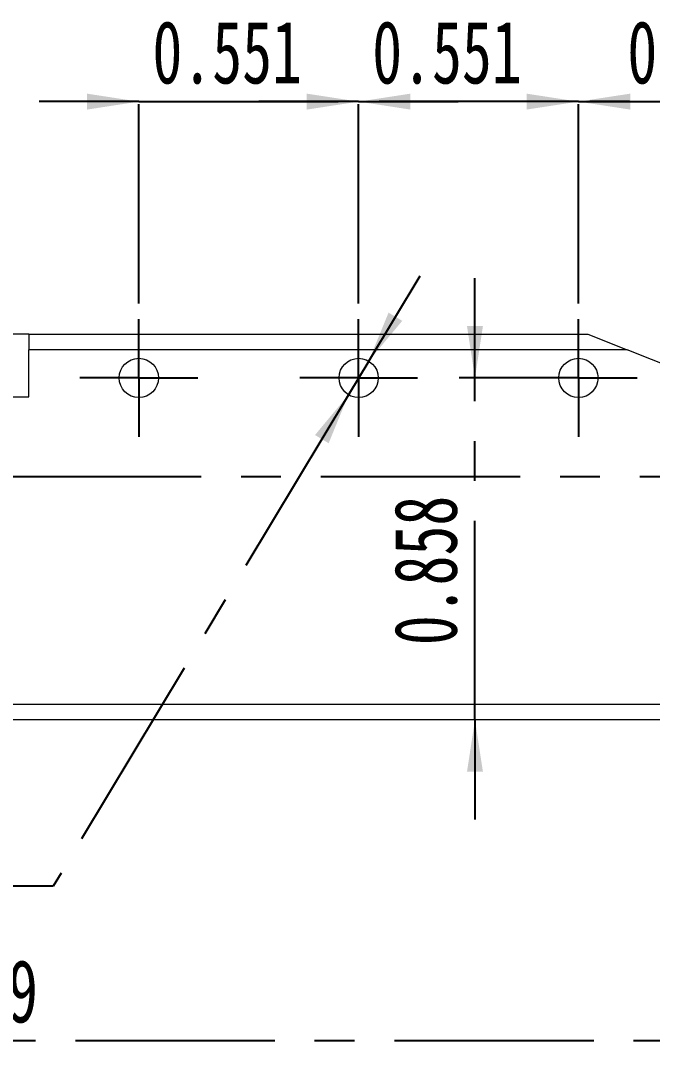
# Paper-space layout '시트1-ENG' of a CAD drawing. Header units: inches. Extents: x 0.2 to 16.3, y 0.2 to 11.5.
# Drawn here: x 6.389 to 7.973, y 5.858 to 8.457 of the extents above; entities that cross this region are included whole.
import ezdxf

# ---------------------------------------------------------------- set-up
doc = ezdxf.new("R2010")
doc.units = ezdxf.units.IN
doc.header["$MEASUREMENT"] = 0
doc.linetypes.add('CENTERX2', pattern=[0.8, 0.5, -0.1, 0.1, -0.1])
doc.layers.add('CENTER_LINE', color=7, linetype='CENTERX2')
doc.styles.add('SLDTEXTSTYLE0', font='TXT', dxfattribs={"width": 0.7})
doc.dimstyles.new('SLDDIMSTYLE0', dxfattribs={"dimtxt": 0.15748, "dimasz": 0.13, "dimexe": 0, "dimexo": 0.0625, "dimgap": 0.03937, "dimtad": 1, "dimdec": 3, "dimrnd": 1e-09, "dimzin": 12, "dimdsep": 46, "dimtxsty": 'SLDTEXTSTYLE0', "dimsah": 1, "dimcen": 0.09, "dimadec": 0, "dimazin": 3, "dimtfac": 1, "dimtdec": 3, "dimtofl": 0, "dimtmove": 0, "dimatfit": 3, "dimfxl": 1, "dimfrac": 2, "dimtolj": 1, "dimtzin": 12, "dimarcsym": 0})
doc.dimstyles.new('SLDDIMSTYLE11', dxfattribs={"dimtxt": 0.15748, "dimasz": 0.13, "dimexe": 0, "dimexo": 0.0625, "dimgap": 0.03937, "dimtad": 0, "dimtih": 1, "dimtoh": 1, "dimdec": 3, "dimrnd": 1e-09, "dimzin": 12, "dimdsep": 46, "dimtxsty": 'SLDTEXTSTYLE0', "dimsah": 1, "dimcen": 0, "dimadec": 0, "dimazin": 3, "dimtfac": 1, "dimtdec": 3, "dimtmove": 0, "dimatfit": 3, "dimfxl": 1, "dimfrac": 2, "dimtolj": 1, "dimtzin": 12, "dimarcsym": 0})
doc.dimstyles.new('SLDDIMSTYLE4', dxfattribs={"dimtxt": 0.15748, "dimasz": 0.13, "dimexe": 0, "dimexo": 0.0625, "dimgap": 0.03937, "dimtad": 1, "dimdec": 3, "dimrnd": 1e-09, "dimdsep": 46, "dimtxsty": 'SLDTEXTSTYLE0', "dimsah": 1, "dimcen": 0.09, "dimadec": 0, "dimazin": 2, "dimtfac": 1, "dimtdec": 3, "dimtmove": 0, "dimatfit": 0, "dimfxl": 1, "dimfrac": 2, "dimtolj": 1, "dimtzin": 12, "dimarcsym": 0})

# ---------------------------------------------------------------- blocks, each defined once
blk = doc.blocks.new('_D_41')
at = {"layer": 'CENTER_LINE'}
for p, q in [((7.5278, 7.5605), (7.5278, 7.8105)), ((7.7478, 7.5605), (7.4885, 7.5605)), ((7.5278, 6.7022), (7.5278, 7.5605)), ((7.5278, 6.7022), (7.5278, 6.4522))]:
    blk.add_line(p, q, dxfattribs=at)
for points in [[(7.5278, 7.5605), (7.5478, 7.6905), (7.5078, 7.6905)], [(7.5278, 6.7022), (7.5078, 6.5722), (7.5478, 6.5722)]]:
    blk.add_solid(points, dxfattribs=at)
at = {"layer": 'CENTER_LINE', "insert": (7.3248, 6.8899), "char_height": 0.15748, "attachment_point": 1, "rotation": 90, "style": 'SLDTEXTSTYLE0'}
blk.add_mtext('0.858', dxfattribs=at)
blk = doc.blocks.new('_D_43')
at = {"layer": 'CENTER_LINE'}
for p, q in [((4.1257, 7.1118), (4.1257, 5.8582)), ((8.5155, 6.7103), (8.5155, 5.8582)), ((4.1257, 5.8976), (8.5155, 5.8976))]:
    blk.add_line(p, q, dxfattribs=at)
for points in [[(4.1257, 5.8976), (4.2557, 5.8776), (4.2557, 5.9176)], [(8.5155, 5.8976), (8.3855, 5.9176), (8.3855, 5.8776)]]:
    blk.add_solid(points, dxfattribs=at)
at = {"layer": 'CENTER_LINE', "insert": (6.1319, 6.1006), "char_height": 0.15748, "attachment_point": 1, "style": 'SLDTEXTSTYLE0'}
blk.add_mtext('4.39', dxfattribs=at)
blk = doc.blocks.new('_D_50')
at = {"layer": 'CENTER_LINE'}
for p, q in [((6.6848, 7.7475), (6.6848, 8.2933)), ((7.236, 7.7475), (7.236, 8.2933)), ((6.6848, 8.2539), (6.4348, 8.2539)), ((6.6848, 8.2539), (7.236, 8.2539)), ((7.236, 8.2539), (7.486, 8.2539))]:
    blk.add_line(p, q, dxfattribs=at)
for points in [[(6.6848, 8.2539), (6.5548, 8.2739), (6.5548, 8.2339)], [(7.236, 8.2539), (7.366, 8.2339), (7.366, 8.2739)]]:
    blk.add_solid(points, dxfattribs=at)
at = {"layer": 'CENTER_LINE', "insert": (6.7189, 8.4569), "char_height": 0.15748, "attachment_point": 1, "style": 'SLDTEXTSTYLE0'}
blk.add_mtext('0.551', dxfattribs=at)
blk = doc.blocks.new('_D_51')
at = {"layer": 'CENTER_LINE'}
for p, q in [((7.236, 7.7475), (7.236, 8.2933)), ((7.7872, 7.7475), (7.7872, 8.2933)), ((7.236, 8.2539), (6.986, 8.2539)), ((7.7872, 8.2539), (7.236, 8.2539)), ((7.7872, 8.2539), (8.0372, 8.2539))]:
    blk.add_line(p, q, dxfattribs=at)
for points in [[(7.236, 8.2539), (7.106, 8.2739), (7.106, 8.2339)], [(7.7872, 8.2539), (7.9172, 8.2339), (7.9172, 8.2739)]]:
    blk.add_solid(points, dxfattribs=at)
at = {"layer": 'CENTER_LINE', "insert": (7.2701, 8.4569), "char_height": 0.15748, "attachment_point": 1, "style": 'SLDTEXTSTYLE0'}
blk.add_mtext('0.551', dxfattribs=at)
blk = doc.blocks.new('_D_52')
at = {"layer": 'CENTER_LINE'}
for p, q in [((7.7872, 7.7475), (7.7872, 8.2933)), ((8.5155, 7.5528), (8.5155, 8.2933)), ((7.7872, 8.2539), (7.5372, 8.2539)), ((8.5155, 8.2539), (7.7872, 8.2539)), ((8.5155, 8.2539), (8.7655, 8.2539))]:
    blk.add_line(p, q, dxfattribs=at)
for points in [[(7.7872, 8.2539), (7.6572, 8.2739), (7.6572, 8.2339)], [(8.5155, 8.2539), (8.6455, 8.2339), (8.6455, 8.2739)]]:
    blk.add_solid(points, dxfattribs=at)
at = {"layer": 'CENTER_LINE', "insert": (7.9099, 8.4569), "char_height": 0.15748, "attachment_point": 1, "style": 'SLDTEXTSTYLE0'}
blk.add_mtext('0.728', dxfattribs=at)
blk = doc.blocks.new('_D_53')
at = {"layer": 'CENTER_LINE'}
for p, q in [((7.2613, 7.6027), (7.39, 7.817)), ((7.2613, 7.6027), (7.2106, 7.5183)), ((7.2106, 7.5183), (6.4699, 6.2852)), ((6.4699, 6.2852), (4.9905, 6.2852))]:
    blk.add_line(p, q, dxfattribs=at)
for points in [[(7.2613, 7.6027), (7.3454, 7.7038), (7.3111, 7.7244)], [(7.2106, 7.5183), (7.1266, 7.4172), (7.1608, 7.3966)]]:
    blk.add_solid(points, dxfattribs=at)
at = {"layer": 'CENTER_LINE', "char_height": 0.15748, "attachment_point": 1, "style": 'SLDTEXTSTYLE0'}
for s, insert in [('3-TAP #5 HOLE', (4.9905, 6.6717)), ('DEPTH 0.335', (5.1247, 6.4882))]:
    blk.add_mtext(s, dxfattribs=dict(at, insert=insert))
blk = doc.blocks.new('SW_CENTERMARKSYMBOL_14')
at = {"layer": 'CENTER_LINE', "color": 0}
for p, q in [((0, 0.0984), (0, 0.1476)), ((0, 0), (0, 0.0984)), ((-0.0984, 0), (-0.1476, 0)), ((0, 0), (-0.0984, 0)), ((0, 0), (0, -0.0984)), ((0, 0), (0.0984, 0)), ((0.0984, 0), (0.1476, 0)), ((0, -0.0984), (0, -0.1476))]:
    blk.add_line(p, q, dxfattribs=at)
blk = doc.blocks.new('SW_CENTERMARKSYMBOL_15')
at = {"layer": 'CENTER_LINE', "color": 0}
for p, q in [((0, 0.0984), (0, 0.1476)), ((0, 0), (0, 0.0984)), ((-0.0984, 0), (-0.1476, 0)), ((0, 0), (-0.0984, 0)), ((0, 0), (0, -0.0984)), ((0, 0), (0.0984, 0)), ((0.0984, 0), (0.1476, 0)), ((0, -0.0984), (0, -0.1476))]:
    blk.add_line(p, q, dxfattribs=at)
blk = doc.blocks.new('SW_CENTERMARKSYMBOL_16')
at = {"layer": 'CENTER_LINE', "color": 0}
for p, q in [((0, 0.0984), (0, 0.1476)), ((0, 0), (0, 0.0984)), ((-0.0984, 0), (-0.1476, 0)), ((0, 0), (-0.0984, 0)), ((0, 0), (0, -0.0984)), ((0, 0), (0.0984, 0)), ((0.0984, 0), (0.1476, 0)), ((0, -0.0984), (0, -0.1476))]:
    blk.add_line(p, q, dxfattribs=at)

psp = doc.layouts.new('시트1-ENG')

# ---------------------------------------------------------------- linework, layer by layer
at = {"color": 7, "linetype": 'Continuous', "lineweight": 18}
for p, q in [((6.4092, 7.6707), (6.362, 7.6707)), ((6.4092, 7.6707), (6.4092, 7.6314)), ((6.4092, 7.6707), (7.8108, 7.6707)), ((7.8108, 7.6707), (7.9092, 7.6314)), ((7.9092, 7.6314), (6.4092, 7.6314)), ((6.4092, 7.5133), (6.4092, 7.6314)), ((8.2045, 7.5133), (7.9092, 7.6314)), ((6.1848, 7.5133), (6.4092, 7.5133)), ((4.7084, 6.7416), (8.3974, 6.7416)), ((8.3974, 6.7022), (4.7084, 6.7022))]:
    psp.add_line(p, q, dxfattribs=at)
for centre in [(6.6848, 7.5605), (7.236, 7.5605), (7.7872, 7.5605)]:
    psp.add_circle(centre, 0.0492, dxfattribs=at)
at = {"layer": 'CENTER_LINE'}
psp.add_line((3.9412, 7.3133), (10.1259, 7.3133), dxfattribs=at)

# ---------------------------------------------------------------- block references
for name, p in [('SW_CENTERMARKSYMBOL_14', (6.6848, 7.5605)), ('SW_CENTERMARKSYMBOL_15', (7.236, 7.5605)), ('SW_CENTERMARKSYMBOL_16', (7.7872, 7.5605))]:
    psp.add_blockref(name, p, dxfattribs=at)

# ---------------------------------------------------------------- dimensions: what is measured, and where the dimension line sits
for base, p1, p2, dimstyle, picture, middle in [((7.236, 8.2539), (6.6848, 7.7082), (7.236, 7.7082), 'SLDDIMSTYLE4', '_D_50', (6.9604, 8.2539)), ((7.236, 8.2539), (7.7872, 7.7082), (7.236, 7.7082), 'SLDDIMSTYLE4', '_D_51', (7.5116, 8.2539)), ((7.7872, 8.2539), (8.5155, 7.5135), (7.7872, 7.7082), 'SLDDIMSTYLE4', '_D_52', (8.1513, 8.2539)), ((8.5155, 5.8976), (4.1257, 7.1512), (8.5155, 6.7497), 'SLDDIMSTYLE0', '_D_43', (6.3206, 5.8976))]:
    dim = psp.add_linear_dim(base=base, p1=p1, p2=p2, dimstyle=dimstyle, dxfattribs=at)
    dim.commit()
    dim.dimension.update_dxf_attribs({"geometry": picture, "text_midpoint": middle, "dimtype": 160})
dim = psp.add_diameter_dim_2p(p1=(7.2106, 7.5183), p2=(7.2613, 7.6027), text='3-TAP #5 HOLE\\PDEPTH 0.335', dimstyle='SLDDIMSTYLE11', override={"dimpost": '<>'}, dxfattribs=at)
dim.commit()
dim.dimension.update_dxf_attribs({"geometry": '_D_53', "text_midpoint": (5.699, 6.4687), "dimtype": 163})
dim = psp.add_linear_dim(base=(7.5278, 7.5605), p1=(8.3974, 6.7022), p2=(7.7872, 7.5605), angle=90, dimstyle='SLDDIMSTYLE4', dxfattribs=at)
dim.commit()
dim.dimension.update_dxf_attribs({"geometry": '_D_41', "text_midpoint": (7.5278, 7.1314), "dimtype": 160})

doc.saveas('drawing.dxf')
